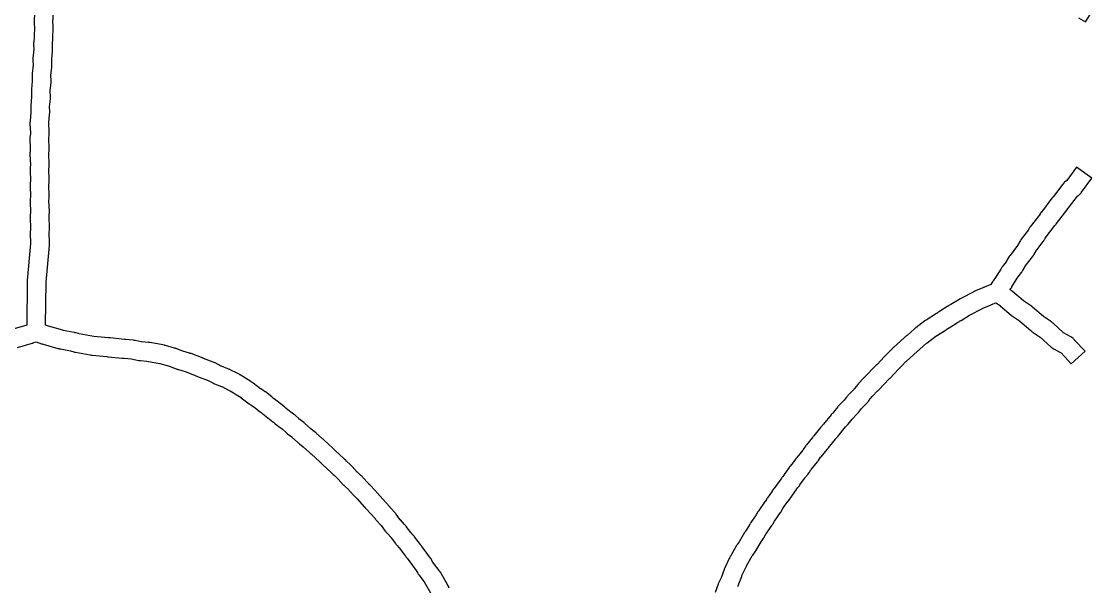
# Model space of a CAD drawing. Extents: x -90 to 105, y 288 to 664.
# Drawn here: x 7.7 to 104.6, y 339.1 to 390.1 of the extents above; entities that cross this region are included whole.
import ezdxf

# ---------------------------------------------------------------- set-up
doc = ezdxf.new("R2010")
doc.units = 0
doc.layers.get('0').update_dxf_attribs({"linetype": 'CONTINUOUS'})

msp = doc.modelspace()

# ---------------------------------------------------------------- linework, layer by layer
at = {"color": 7}
for points in [[(103.074223, 390.489717), (103.686825, 390.099879), (104.600159, 391.536707)], [(8.871779, 391.052503), (8.838364, 390.027788), (8.838364, 390.016668), (8.838364, 389.97769), (8.838364, 389.933122), (8.843924, 389.871875), (8.849485, 389.799478), (8.860633, 389.693664), (8.832775, 388.735776), (8.793791, 388.29582), (8.788231, 388.228983), (8.782671, 388.184416), (8.782671, 388.145438), (8.782671, 388.123197), (8.79938, 387.60527), (8.726981, 386.842303), (8.72142, 386.803324), (8.72142, 386.797622), (8.71586, 386.741934), (8.72142, 386.636119), (8.72142, 386.619296), (8.73813, 386.218321), (8.66573, 385.444217), (8.66017, 385.416273), (8.66017, 385.382855), (8.65461, 385.332728), (8.65461, 385.293749), (8.65461, 385.276926), (8.65461, 385.193381), (8.671319, 384.753421), (8.598919, 384.029438), (8.593359, 383.957042), (8.587799, 383.906915), (8.587799, 383.873496), (8.587799, 383.851256), (8.604508, 383.333328), (8.532109, 382.570361), (8.526549, 382.531383), (8.526549, 382.486816), (8.526549, 382.364292), (8.526549, 382.347469), (8.543258, 381.946493), (8.470858, 381.177958), (8.465298, 381.105561), (8.459738, 381.060994), (8.459738, 381.022016), (8.459738, 380.999775), (8.459738, 380.927379), (8.493153, 380.069737), (8.465295, 379.791272), (8.459735, 379.718875), (8.454175, 379.668748), (8.454175, 379.63533), (8.454175, 379.613089), (8.48759, 378.60508), (8.470881, 378.41016), (8.465321, 378.343323), (8.459761, 378.298756), (8.459761, 378.259778), (8.459761, 378.237537), (8.459761, 378.15958), (8.493176, 377.157143), (8.476467, 376.990081), (8.470907, 376.917684), (8.465347, 376.873117), (8.465347, 376.834139), (8.465347, 376.811898), (8.465347, 376.733941), (8.498762, 375.731504), (8.482053, 375.564442), (8.476493, 375.492045), (8.470932, 375.447478), (8.470932, 375.402911), (8.470932, 375.386088), (8.470932, 375.308131), (8.504348, 374.305694), (8.487639, 374.138632), (8.482078, 374.066235), (8.476518, 374.021668), (8.476518, 373.977101), (8.476518, 373.960278), (8.476518, 373.882321), (8.509934, 372.885453), (8.487664, 372.679383), (8.482104, 372.634816), (8.482104, 372.595838), (8.482104, 372.551271), (8.482104, 372.534448), (8.482104, 372.450902), (8.515519, 371.459603), (8.49325, 371.253533), (8.48769, 371.208966), (8.48769, 371.169988), (8.48769, 371.125421), (8.48769, 371.108598), (8.48769, 371.025052), (8.520727, 370.078031), (8.219996, 366.758847), (8.219996, 366.71428), (8.214436, 366.680862), (8.214436, 366.669742), (8.214436, 366.647501), (8.208876, 366.614083), (8.208876, 366.59726), (8.169892, 362.710027), (8.169892, 362.704324), (6.833307, 362.331195)], [(46.287855, 338.964458), (46.221019, 339.1204), (46.215316, 339.137223), (46.204195, 339.148343), (46.170777, 339.209591), (46.159657, 339.220711), (45.519211, 340.334532), (45.513508, 340.345652), (45.485565, 340.390219), (45.468742, 340.418163), (45.440798, 340.457141), (45.435095, 340.468262), (45.390528, 340.529509), (45.384826, 340.535212), (44.878035, 341.220214), (44.733242, 341.459672), (44.694264, 341.532069), (44.677441, 341.565487), (44.649497, 341.604466), (44.643794, 341.610168), (44.638092, 341.621289), (44.593525, 341.671416), (43.83441, 342.700322), (43.800992, 342.74489), (43.784169, 342.76713), (43.74519, 342.811669), (43.717247, 342.845087), (43.700424, 342.867328), (43.689303, 342.873031), (43.683601, 342.884151), (43.154538, 343.596996), (43.148836, 343.608117), (43.109857, 343.658244), (43.093034, 343.680485), (43.054056, 343.725052), (43.026112, 343.752995), (42.998169, 343.780939), (42.842227, 343.95359), (42.819986, 343.981533), (42.402304, 344.538442), (42.368886, 344.58857), (42.352063, 344.605393), (42.313084, 344.65552), (42.251808, 344.716768), (41.895386, 345.112174), (41.873145, 345.134415), (41.494444, 345.641202), (41.488742, 345.652323), (41.449763, 345.70245), (41.399636, 345.769286), (40.993092, 346.214815), (40.987389, 346.225935), (40.970566, 346.242758), (40.953743, 346.264999), (40.903616, 346.331835), (40.029265, 347.284151), (40.018145, 347.295271), (40.018145, 347.300974), (40.001322, 347.317797), (39.990201, 347.33462), (39.979081, 347.351443), (39.940103, 347.39601), (39.940103, 347.401713), (39.878855, 347.462961), (39.227269, 348.186944), (39.18273, 348.237071), (39.17161, 348.248191), (39.127043, 348.28717), (39.088064, 348.326148), (39.049086, 348.354092), (39.032263, 348.370915), (39.010022, 348.398858), (38.976604, 348.426802), (38.519938, 348.933592), (38.475371, 348.983719), (38.464251, 348.99484), (38.425272, 349.033818), (38.41957, 349.039521), (38.352733, 349.095208), (38.029726, 349.390369), (38.001782, 349.418312), (37.973839, 349.446256), (37.522742, 349.947477), (37.472615, 350.003165), (37.461494, 350.014285), (37.422516, 350.053264), (37.416813, 350.058966), (37.349977, 350.114654), (37.02697, 350.415386), (36.915595, 350.53235), (36.898771, 350.55459), (36.870828, 350.582534), (36.859708, 350.599357), (36.81514, 350.638335), (36.80402, 350.649456), (36.742772, 350.699583), (35.990943, 351.390151), (35.963, 351.423569), (35.957297, 351.423569), (35.951594, 351.429271), (35.940474, 351.446095), (35.934771, 351.446095), (35.91253, 351.474038), (35.90141, 351.490861), (35.856843, 351.52984), (35.85114, 351.535542), (35.789864, 351.59123), (34.965638, 352.348625), (34.915511, 352.398752), (34.90439, 352.409873), (34.859823, 352.443291), (34.848703, 352.454411), (34.83188, 352.465532), (34.32509, 352.933338), (34.319387, 352.93904), (34.26926, 352.983608), (34.258139, 352.994728), (34.216569, 353.031009), (34.205448, 353.036712), (34.138612, 353.086839), (33.810036, 353.337447), (33.787795, 353.359688), (33.236455, 353.860906), (33.186328, 353.911033), (33.175208, 353.922154), (33.13064, 353.955572), (33.124938, 353.961275), (33.052541, 354.011402), (32.729534, 354.26201), (32.723831, 354.267713), (32.434239, 354.529469), (32.384112, 354.579597), (32.361871, 354.59642), (32.250496, 354.679965), (31.615619, 355.164478), (31.598796, 355.181301), (31.570853, 355.203541), (31.548612, 355.225782), (31.498484, 355.27591), (31.487364, 355.28703), (31.437237, 355.326008), (31.431534, 355.331711), (31.420414, 355.342831), (30.490373, 356.044539), (30.47355, 356.061362), (30.440132, 356.089306), (30.423309, 356.106129), (30.373181, 356.156256), (30.356358, 356.167377), (30.311791, 356.206355), (30.306088, 356.212058), (30.294968, 356.223178), (29.699075, 356.674275), (29.687955, 356.685395), (29.632267, 356.724374), (29.621147, 356.735494), (29.57102, 356.768912), (29.565317, 356.774615), (29.548494, 356.780318), (29.281177, 356.94738), (29.264354, 356.964204), (28.584924, 357.482131), (28.534796, 357.52111), (28.517973, 357.53223), (28.467852, 357.565648), (28.462291, 357.571351), (28.389892, 357.610329), (27.420868, 358.21736), (27.409719, 358.22848), (27.354029, 358.261898), (27.33732, 358.273019), (27.33176, 358.278721), (27.214808, 358.334409), (27.203659, 358.340112), (26.464377, 358.717064), (26.447668, 358.722767), (26.391978, 358.745008), (26.386418, 358.75071), (26.30845, 358.778654), (25.74597, 359.001432), (25.718112, 359.012553), (25.161202, 359.296579), (25.144493, 359.302282), (25.088803, 359.324522), (25.083243, 359.330225), (24.999706, 359.358169), (24.10308, 359.709022), (24.09752, 359.714725), (24.075251, 359.720428), (24.025129, 359.742669), (24.019569, 359.748371), (23.936032, 359.776315), (23.005965, 360.142755), (22.983695, 360.148457), (22.928005, 360.16528), (22.877883, 360.182104), (22.838899, 360.187806), (22.243005, 360.366018), (22.237445, 360.366018), (21.70838, 360.572087), (21.65269, 360.594328), (21.630421, 360.60003), (21.602563, 360.611151), (21.574705, 360.622271), (21.569144, 360.622271), (21.485608, 360.644512), (20.694795, 360.872851), (20.689235, 360.872851), (20.627976, 360.889674), (20.611267, 360.895376), (20.600118, 360.895376), (20.460891, 360.92332), (19.313655, 361.14051), (19.296946, 361.14051), (19.263531, 361.146212), (19.241262, 361.151915), (19.230113, 361.151915), (19.146576, 361.157618), (18.517267, 361.218866), (18.489409, 361.218866), (17.965913, 361.31912), (17.954764, 361.324823), (17.887937, 361.335943), (17.815537, 361.347064), (17.804388, 361.347064), (17.085974, 361.41946), (17.074825, 361.41946), (16.996857, 361.430581), (16.991297, 361.430581), (15.688127, 361.553104), (15.671418, 361.558807), (15.654708, 361.558807), (15.543325, 361.569928), (14.223447, 361.698012), (14.212298, 361.698012), (12.886852, 361.943059), (12.853436, 361.948762), (12.630672, 362.01001), (12.552704, 362.03225), (12.491445, 362.049074), (12.469176, 362.054776), (12.458027, 362.054776), (11.461157, 362.244137), (11.438888, 362.249839), (10.141287, 362.611831), (9.87397, 362.706497), (9.912954, 366.588161), (9.912954, 366.599281), (10.213685, 369.912899), (10.219246, 369.951878), (10.219246, 369.996445), (10.219246, 370.041012), (10.219246, 370.057835), (10.219246, 370.124671), (10.219246, 370.135792), (10.18583, 371.093676), (10.2081, 371.338724), (10.21366, 371.377702), (10.21366, 371.422269), (10.21366, 371.466836), (10.21366, 371.483659), (10.21366, 371.550496), (10.21366, 371.572737), (10.180244, 372.519483), (10.202514, 372.764531), (10.208074, 372.803509), (10.208074, 372.848077), (10.208074, 372.976161), (10.208074, 372.998401), (10.174659, 373.945148), (10.196928, 374.190196), (10.202488, 374.229174), (10.202488, 374.273741), (10.202488, 374.401825), (10.202488, 374.424066), (10.169073, 375.370813), (10.191342, 375.61586), (10.196902, 375.654839), (10.196902, 375.660542), (10.202462, 375.716229), (10.196902, 375.827604), (10.196902, 375.849845), (10.163487, 376.796592), (10.185756, 377.008221), (10.191316, 377.080618), (10.196877, 377.125185), (10.196877, 377.164163), (10.196877, 377.186404), (10.158044, 378.220061), (10.185902, 378.504087), (10.191462, 378.609902), (10.158044, 379.634614), (10.180313, 379.868512), (10.185873, 379.940909), (10.191434, 379.991036), (10.191434, 380.024454), (10.191434, 380.046695), (10.191434, 380.113532), (10.185873, 380.135772), (10.158015, 380.982276), (10.230415, 381.756383), (10.235975, 381.784327), (10.235975, 381.817745), (10.241535, 381.867872), (10.241535, 381.90685), (10.241535, 381.923674), (10.241535, 381.99051), (10.241535, 382.007333), (10.224883, 382.441442), (10.297283, 383.170993), (10.302843, 383.24339), (10.308403, 383.349204), (10.291722, 383.867132), (10.364122, 384.630099), (10.369682, 384.669077), (10.369682, 384.713644), (10.369682, 384.836168), (10.369682, 384.852991), (10.352973, 385.253966), (10.425372, 386.022502), (10.430932, 386.094899), (10.436493, 386.200713), (10.419812, 386.718513), (10.492211, 387.475911), (10.497772, 387.514889), (10.503332, 387.581725), (10.497772, 387.68754), (10.497772, 387.704363), (10.481063, 388.09977), (10.531184, 388.612126), (10.531184, 388.667813), (10.553453, 389.55887), (10.559014, 389.608997), (10.559014, 389.642415), (10.559014, 389.686982), (10.559014, 389.770528), (10.559014, 389.787351), (10.553453, 389.854187), (10.553453, 389.85989), (10.536744, 390.015832), (10.536744, 390.038073), (10.57016, 391.057219)], [(72.322775, 339.092961), (72.333895, 339.109784), (72.389582, 339.237868), (72.389582, 339.243571), (72.395285, 339.254691), (72.423229, 339.338237), (72.673837, 340.017669), (72.69066, 340.051088), (72.70178, 340.084506), (73.102756, 340.942147), (73.113876, 340.964388), (73.631804, 341.861013), (73.654044, 341.894431), (73.670868, 341.922375), (73.893617, 342.239816), (73.915858, 342.278794), (73.932681, 342.301035), (73.938384, 342.312155), (74.422894, 343.147522), (74.601105, 343.409278), (74.629048, 343.448257), (74.645871, 343.470498), (74.651574, 343.4762), (74.684992, 343.526328), (74.690695, 343.537448), (74.868906, 343.849318), (74.880027, 343.860438), (75.386814, 344.606699), (75.414758, 344.645677), (75.431581, 344.667918), (75.437284, 344.673621), (75.470702, 344.723748), (75.476405, 344.740571), (75.632347, 345.002328), (75.632347, 345.00803), (76.178118, 345.798844), (76.206061, 345.837822), (76.222885, 345.860063), (76.261863, 345.921311), (76.272983, 345.932431), (76.278686, 345.943551), (76.39565, 346.144032), (76.39565, 346.149735), (76.791056, 346.717784), (76.796759, 346.723487), (76.952701, 346.918407), (76.974942, 346.940648), (77.002886, 346.979626), (77.008588, 346.985329), (77.042006, 347.029896), (77.053127, 347.046719), (77.621176, 347.876514), (77.626879, 347.882217), (77.782821, 348.077137), (77.805062, 348.099378), (77.833005, 348.138356), (77.838708, 348.144059), (77.877686, 348.194186), (77.888807, 348.205306), (77.933374, 348.277703), (78.32878, 348.85689), (78.356724, 348.895868), (78.367844, 348.906989), (78.629601, 349.229996), (78.635304, 349.235699), (78.7077, 349.324804), (78.718821, 349.341627), (78.774508, 349.419584), (78.780211, 349.430704), (78.925004, 349.642334), (78.952948, 349.675752), (78.964068, 349.692575), (79.504271, 350.355299), (79.515391, 350.372122), (79.554369, 350.416689), (79.604497, 350.483525), (79.799417, 350.773117), (79.827361, 350.806536), (79.838481, 350.823359), (80.378684, 351.486082), (80.384386, 351.491785), (80.462343, 351.59204), (80.468046, 351.597742), (80.479166, 351.614566), (80.501407, 351.642509), (81.136284, 352.427751), (81.164228, 352.461169), (81.181051, 352.477992), (81.236738, 352.53924), (81.292426, 352.594927), (81.298128, 352.60063), (81.337107, 352.645197), (81.348227, 352.66202), (82.044363, 353.519661), (82.050066, 353.525364), (82.150321, 353.636739), (82.206008, 353.692427), (82.211711, 353.698129), (82.250689, 353.742696), (82.26181, 353.753817), (82.27293, 353.776058), (82.634924, 354.221586), (82.640627, 354.227289), (83.091724, 354.706229), (83.147411, 354.761917), (83.153114, 354.76762), (83.192093, 354.812187), (83.203213, 354.82901), (83.492808, 355.191001), (83.520751, 355.218945), (83.537574, 355.241185), (84.044362, 355.770251), (84.100049, 355.825938), (84.105752, 355.831641), (84.14473, 355.876208), (84.155851, 355.893031), (84.445443, 356.255022), (84.473386, 356.282966), (84.490209, 356.305207), (84.941306, 356.778581), (84.952427, 356.789702), (84.958129, 356.795405), (84.986073, 356.823348), (85.008314, 356.840171), (85.014017, 356.845874), (85.058584, 356.890441), (85.069704, 356.901562), (85.075407, 356.907264), (85.966463, 357.848442), (85.977584, 357.859563), (85.999824, 357.876386), (86.005527, 357.882089), (86.02235, 357.893209), (86.055768, 357.926627), (86.061471, 357.93233), (86.067174, 357.938033), (86.824572, 358.745552), (86.841395, 358.762375), (86.869339, 358.790319), (86.941735, 358.851567), (86.997423, 358.901694), (87.008543, 358.907397), (87.047521, 358.951964), (87.058642, 358.963084), (87.114329, 359.024332), (87.487461, 359.419738), (87.504284, 359.436562), (87.537702, 359.46998), (88.501155, 360.327624), (88.562403, 360.377751), (88.573523, 360.388871), (88.612502, 360.416815), (88.634743, 360.433638), (88.645863, 360.439341), (88.690401, 360.478319), (88.701522, 360.484022), (88.76277, 360.54527), (89.364234, 361.085472), (89.403212, 361.113416), (89.420036, 361.130239), (90.183002, 361.703854), (90.194123, 361.709557), (91.129732, 362.299884), (91.19098, 362.338862), (91.244158, 362.370399), (91.255278, 362.381519), (91.372242, 362.470625), (91.389065, 362.481745), (92.146463, 362.960689), (92.257838, 363.021936), (92.263541, 363.021936), (92.324788, 363.055354), (92.335909, 363.061057), (92.391596, 363.094475), (92.441724, 363.127894), (92.469667, 363.144717), (93.215925, 363.61252), (94.407714, 364.230691), (94.418834, 364.236393), (95.120542, 364.525988), (95.131662, 364.531691), (95.181789, 364.559635), (95.209733, 364.570755), (95.220853, 364.576458), (95.61626, 364.73796), (95.989389, 364.476203), (96.006212, 364.465083), (96.991943, 363.618582), (97.030921, 363.585164), (97.097757, 363.535036), (97.10346, 363.529334), (97.749475, 363.094943), (97.771716, 363.072702), (98.751878, 362.226199), (98.813125, 362.164951), (98.829948, 362.153831), (98.880076, 362.109263), (98.896899, 362.098143), (98.930317, 362.075902), (98.969295, 362.053661), (99.615313, 361.641549), (100.578769, 360.744923), (100.601009, 360.722683), (100.62325, 360.705859), (100.678938, 360.661292), (100.690058, 360.650172), (100.740185, 360.622228), (100.762426, 360.605405), (100.79037, 360.588582), (100.862766, 360.549604), (101.486506, 360.204319), (102.410978, 359.213019), (103.652885, 360.371392), (102.717279, 361.362692), (102.695038, 361.390636), (102.628201, 361.463032), (102.605961, 361.490976), (102.572543, 361.524394), (102.544599, 361.546635), (102.472202, 361.596762), (102.433224, 361.624705), (102.422104, 361.630408), (102.388685, 361.647231), (102.360742, 361.664055), (101.698018, 362.026046), (100.773547, 362.878118), (100.751306, 362.906062), (100.717888, 362.934005), (100.623222, 363.011962), (100.600981, 363.023082), (100.545294, 363.062061), (99.893707, 363.479743), (98.902408, 364.348524), (98.874464, 364.376468), (98.841046, 364.404411), (98.735231, 364.476808), (98.729529, 364.476808), (98.094652, 364.916767), (97.09778, 365.763271), (97.047653, 365.807838), (97.03083, 365.818958), (96.986263, 365.857937), (96.98056, 365.863639), (96.908163, 365.908206), (96.885923, 365.930447), (96.952759, 366.019553), (96.963879, 366.030673), (97.002858, 366.086361), (97.013978, 366.097481), (97.047396, 366.147608), (97.053099, 366.153311), (97.06422, 366.175552), (97.520885, 366.944087), (97.910723, 367.462015), (97.944141, 367.506582), (97.960965, 367.528823), (97.994383, 367.57895), (98.033361, 367.651347), (98.256139, 368.018907), (98.26726, 368.03573), (98.913274, 368.893371), (98.991231, 368.999186), (98.996934, 369.016009), (99.030352, 369.077257), (99.241982, 369.433679), (99.87129, 370.269045), (99.893531, 370.291286), (99.938098, 370.352534), (99.954921, 370.369357), (99.971744, 370.402775), (100.005162, 370.452902), (100.027403, 370.491881), (100.049644, 370.536448), (100.066467, 370.558689), (100.940817, 371.705925), (100.990944, 371.772761), (100.996647, 371.778464), (101.041214, 371.8453), (101.046917, 371.851003), (101.058037, 371.873244), (101.069158, 371.890067), (101.07486, 371.901187), (102.004901, 373.109682), (102.010604, 373.115385), (102.110858, 373.249029), (102.121979, 373.265852), (102.138802, 373.29927), (102.149922, 373.310391), (102.968579, 374.37409), (102.974282, 374.379793), (102.991105, 374.385495), (103.030084, 374.413439), (103.063502, 374.430262), (103.10248, 374.458206), (103.130424, 374.480446), (103.169402, 374.50839), (103.197346, 374.536333), (103.230764, 374.569752), (103.253005, 374.597695), (103.330961, 374.70351), (103.347784, 374.731453), (104.253583, 375.986854), (102.872445, 376.978153), (102.009235, 375.786367), (102.009235, 375.780665), (101.886711, 375.702708), (101.831024, 375.658141), (101.819903, 375.652438), (101.814201, 375.646735), (101.758513, 375.591048), (101.758513, 375.585345), (101.669408, 375.47953), (101.658287, 375.45729), (100.800643, 374.343469), (100.767225, 374.304491), (100.744984, 374.276547), (100.733864, 374.259724), (100.689297, 374.192887), (100.672474, 374.170647), (99.720155, 372.923168), (99.709035, 372.912047), (99.619929, 372.795084), (99.614226, 372.783963), (99.608524, 372.772843), (99.602821, 372.761722), (99.591701, 372.750602), (98.700644, 371.581091), (98.678403, 371.553148), (98.611567, 371.447333), (98.583623, 371.402766), (98.539056, 371.31922), (97.893039, 370.467148), (97.870798, 370.444907), (97.848557, 370.411489), (97.820614, 370.372511), (97.759366, 370.266696), (97.759366, 370.260993), (97.553297, 369.910139), (96.885005, 369.019083), (96.851586, 368.980104), (96.834763, 368.952161), (96.801345, 368.907594), (96.801345, 368.901891), (96.762367, 368.835055), (96.545177, 368.47306), (96.528354, 368.445117), (96.171931, 367.971742), (96.132953, 367.921615), (96.121833, 367.899374), (96.043876, 367.77685), (96.043876, 367.771148), (95.58721, 367.030456), (95.58721, 367.024753), (95.37002, 366.729589), (95.325453, 366.668342), (95.30863, 366.640398), (95.241794, 366.529023), (95.236091, 366.523321), (95.146985, 366.378527), (94.578936, 366.144629), (94.573233, 366.144629), (94.523106, 366.122388), (94.506283, 366.116685), (94.495163, 366.110982), (94.467219, 366.099862), (94.439276, 366.088742), (94.433573, 366.088742), (94.42787, 366.083039), (93.765146, 365.810162), (93.69831, 365.776744), (93.614765, 365.732176), (92.506513, 365.164127), (92.495392, 365.158424), (92.434145, 365.125006), (92.367308, 365.086028), (92.345068, 365.069205), (91.543117, 364.567986), (91.431742, 364.506739), (91.364905, 364.47332), (91.298069, 364.434342), (91.275828, 364.417519), (90.531313, 363.952022), (90.464476, 363.913044), (90.458774, 363.907341), (90.441951, 363.896221), (90.408532, 363.87398), (90.330576, 363.812732), (90.280448, 363.773754), (90.263625, 363.762634), (89.333585, 363.177878), (89.272337, 363.1389), (89.211089, 363.099921), (89.199969, 363.088801), (88.392803, 362.481776), (88.331555, 362.437209), (88.325852, 362.431507), (88.309029, 362.420386), (88.281086, 362.392443), (88.269965, 362.381322), (87.601673, 361.779858), (87.545986, 361.735291), (87.540283, 361.735291), (87.529162, 361.72417), (87.467915, 361.679603), (87.412227, 361.635036), (87.401107, 361.623916), (87.339859, 361.568228), (86.365266, 360.699447), (86.348443, 360.682624), (86.298315, 360.632496), (86.281492, 360.615673), (85.802549, 360.114455), (85.802549, 360.108752), (85.735712, 360.053064), (85.680025, 360.002937), (85.629898, 359.95281), (85.563061, 359.880413), (84.855788, 359.134153), (84.833547, 359.11733), (84.78342, 359.072791), (84.733292, 359.022664), (84.722172, 359.011543), (84.716469, 359.005841), (83.825413, 358.064663), (83.814292, 358.053542), (83.792052, 358.036719), (83.747485, 357.992152), (83.675088, 357.914195), (83.257406, 357.474236), (83.201719, 357.418548), (83.157152, 357.368421), (83.146031, 357.351598), (82.856439, 356.995175), (82.828496, 356.967232), (82.811673, 356.944991), (82.304883, 356.410357), (82.249195, 356.35467), (82.210217, 356.304542), (82.148969, 356.226586), (82.143266, 356.220883), (81.909368, 355.925719), (81.864829, 355.875592), (81.452713, 355.44677), (81.397026, 355.391082), (81.391323, 355.38538), (81.352345, 355.340813), (81.341224, 355.32399), (80.968093, 354.861755), (80.96239, 354.856052), (80.862135, 354.744677), (80.806448, 354.68899), (80.761881, 354.638863), (80.73964, 354.610919), (80.054641, 353.764415), (80.048939, 353.758713), (79.948684, 353.647338), (79.926443, 353.625097), (79.893025, 353.591679), (79.870784, 353.569438), (79.792828, 353.469183), (79.787125, 353.458063), (79.18566, 352.717371), (79.135533, 352.661684), (79.124413, 352.644861), (79.096469, 352.605882), (79.079646, 352.589059), (79.068526, 352.566818), (79.062823, 352.561116), (78.522617, 351.898392), (78.47249, 351.837144), (78.433512, 351.787017), (78.422391, 351.770194), (78.227471, 351.480599), (78.188493, 351.430472), (77.64829, 350.767748), (77.642587, 350.762046), (77.559042, 350.656231), (77.547921, 350.639408), (77.353001, 350.355382), (77.314023, 350.305254), (77.052266, 349.982247), (77.002138, 349.920999), (76.96316, 349.870872), (76.95204, 349.854049), (76.506511, 349.208032), (76.500809, 349.202329), (76.344867, 349.007408), (76.294739, 348.946161), (76.255761, 348.890473), (76.200074, 348.806928), (75.67658, 348.04953), (75.670877, 348.043827), (75.470397, 347.793219), (75.464694, 347.787516), (75.425716, 347.731829), (75.414595, 347.715006), (75.002482, 347.11911), (74.99678, 347.113407), (74.952212, 347.046571), (74.94651, 347.040868), (74.913091, 346.990741), (74.907389, 346.973918), (74.818283, 346.817976), (74.807163, 346.801153), (74.233545, 345.971358), (74.188978, 345.91011), (74.183275, 345.89899), (74.166452, 345.871046), (74.149629, 345.848806), (74.143926, 345.837685), (73.987984, 345.570368), (73.503472, 344.874232), (73.458904, 344.812985), (73.425486, 344.751737), (73.386508, 344.690489), (73.375387, 344.662546), (73.202736, 344.372954), (73.024525, 344.111197), (72.979958, 344.049949), (72.974255, 344.044247), (72.940837, 343.994119), (72.935134, 343.977296), (72.450622, 343.147499), (72.272411, 342.885742), (72.227844, 342.824494), (72.188865, 342.768807), (72.183162, 342.757687), (71.665238, 341.855493), (71.631819, 341.799805), (71.626117, 341.788685), (71.592699, 341.721848), (71.55372, 341.632743), (71.158313, 340.797377), (71.124895, 340.73054), (71.096952, 340.663704), (71.085831, 340.63576), (70.818514, 339.895069), (70.790571, 339.828232), (70.59009, 339.410548), (70.562147, 339.343711), (70.551026, 339.315768), (70.278149, 338.55837)], [(7.328966, 360.705765), (8.57085, 361.056086), (8.581998, 361.056086), (8.654398, 361.078327), (8.704519, 361.089447), (8.715668, 361.09515), (8.737938, 361.100853), (8.815906, 361.134271), (9.021947, 361.206451), (9.489752, 361.039388), (9.562151, 361.011445), (9.62341, 360.989204), (9.645679, 360.983501), (10.976695, 360.615941), (11.049094, 360.5937), (11.060243, 360.5937), (11.082513, 360.587998), (11.115928, 360.576877), (11.216171, 360.560054), (12.112797, 360.387403), (12.118368, 360.387403), (12.413531, 360.309446), (12.48593, 360.287205), (12.49149, 360.287205), (12.513759, 360.281503), (12.552743, 360.270382), (12.563892, 360.270382), (13.894908, 360.030923), (13.978445, 360.0141), (14.050844, 360.00298), (14.061993, 360.00298), (15.393009, 359.874896), (15.404158, 359.874896), (15.415307, 359.869193), (15.437576, 359.869193), (15.47656, 359.86349), (15.487709, 359.86349), (16.790879, 359.740966), (16.824295, 359.735264), (16.841004, 359.729561), (16.868862, 359.729561), (16.957967, 359.718441), (17.615122, 359.657193), (18.249999, 359.534669), (18.266708, 359.534669), (18.311261, 359.528966), (18.32797, 359.523264), (18.422645, 359.517561), (18.996262, 359.461873), (19.001823, 359.461873), (20.160196, 359.250244), (20.182465, 359.244541), (21.034538, 359.005082), (21.040098, 359.005082), (21.697252, 358.748914), (21.769652, 358.726673), (21.819773, 358.70985), (21.858757, 358.704147), (22.460221, 358.525936), (23.301155, 358.202929), (23.334571, 358.186106), (23.362429, 358.174985), (23.379138, 358.163865), (23.434828, 358.141624), (24.442836, 357.751786), (24.470693, 357.740666), (24.955206, 357.495618), (24.966354, 357.484498), (25.027613, 357.456554), (25.100013, 357.423136), (25.105573, 357.423136), (25.74602, 357.172528), (25.773878, 357.161408), (26.497862, 356.793845), (26.520131, 356.782725), (27.500293, 356.164554), (27.517002, 356.153433), (28.246555, 355.590953), (28.263264, 355.579832), (28.313385, 355.546414), (28.391353, 355.501847), (28.597411, 355.373763), (28.619652, 355.35694), (29.260101, 354.86129), (29.276924, 354.85017), (29.288044, 354.839049), (29.338171, 354.788922), (29.399448, 354.744355), (29.471844, 354.688668), (30.385176, 353.981391), (30.401999, 353.970271), (30.413119, 353.95915), (30.463246, 353.909023), (30.485487, 353.8922), (30.596862, 353.808655), (31.231739, 353.324142), (31.25398, 353.307319), (31.515737, 353.062271), (31.52144, 353.056569), (31.571567, 353.01203), (31.632814, 352.961903), (31.705211, 352.906215), (32.083909, 352.611052), (32.095029, 352.605349), (32.607385, 352.131977), (32.657512, 352.08185), (32.7132, 352.037283), (32.791157, 351.981595), (33.114164, 351.730987), (33.119867, 351.725285), (33.693482, 351.207357), (33.743609, 351.15723), (33.782587, 351.123812), (33.804828, 351.101571), (33.815948, 351.095868), (33.843892, 351.073627), (34.65698, 350.327367), (34.690398, 350.293949), (34.696101, 350.288246), (34.712924, 350.271423), (34.735165, 350.243479), (34.790853, 350.187792), (34.857689, 350.126544), (35.665209, 349.380284), (35.726485, 349.313447), (35.771052, 349.26332), (35.826739, 349.207632), (35.893576, 349.146385), (36.272273, 348.795531), (36.728939, 348.294312), (36.773506, 348.244185), (36.829194, 348.188498), (36.89603, 348.12725), (37.219037, 347.832086), (37.274725, 347.776399), (37.73139, 347.27518), (37.775957, 347.225053), (37.826085, 347.169366), (37.898481, 347.108118), (37.954169, 347.052431), (37.982112, 347.03019), (38.655976, 346.283929), (38.661679, 346.272809), (38.68392, 346.250568), (38.69504, 346.233745), (38.745167, 346.172497), (38.806415, 346.105661), (39.59166, 345.242451), (39.608483, 345.225628), (39.614186, 345.214507), (39.653164, 345.16438), (39.703291, 345.103133), (39.731235, 345.069714), (40.12107, 344.646464), (40.143311, 344.61852), (40.522011, 344.106164), (40.527714, 344.100462), (40.566692, 344.050334), (40.616819, 343.983498), (40.678067, 343.92225), (41.03449, 343.532412), (41.05673, 343.504469), (41.446566, 342.980972), (41.479984, 342.930845), (41.496807, 342.908604), (41.535785, 342.864037), (41.591473, 342.80279), (41.747415, 342.635727), (41.769655, 342.602309), (42.343271, 341.839342), (42.376689, 341.794775), (42.393512, 341.772535), (42.43249, 341.727967), (42.460434, 341.694549), (42.488377, 341.666606), (43.229066, 340.669735), (43.240187, 340.652911), (43.412838, 340.357751), (43.418541, 340.34663), (43.446484, 340.302063), (43.479902, 340.251936), (43.491023, 340.235113), (43.496725, 340.22941), (43.546853, 340.162574), (44.020227, 339.527697), (44.02593, 339.516576), (44.7165, 338.330356)]]:
    msp.add_lwpolyline(points, dxfattribs=at)

doc.saveas('drawing.dxf')
